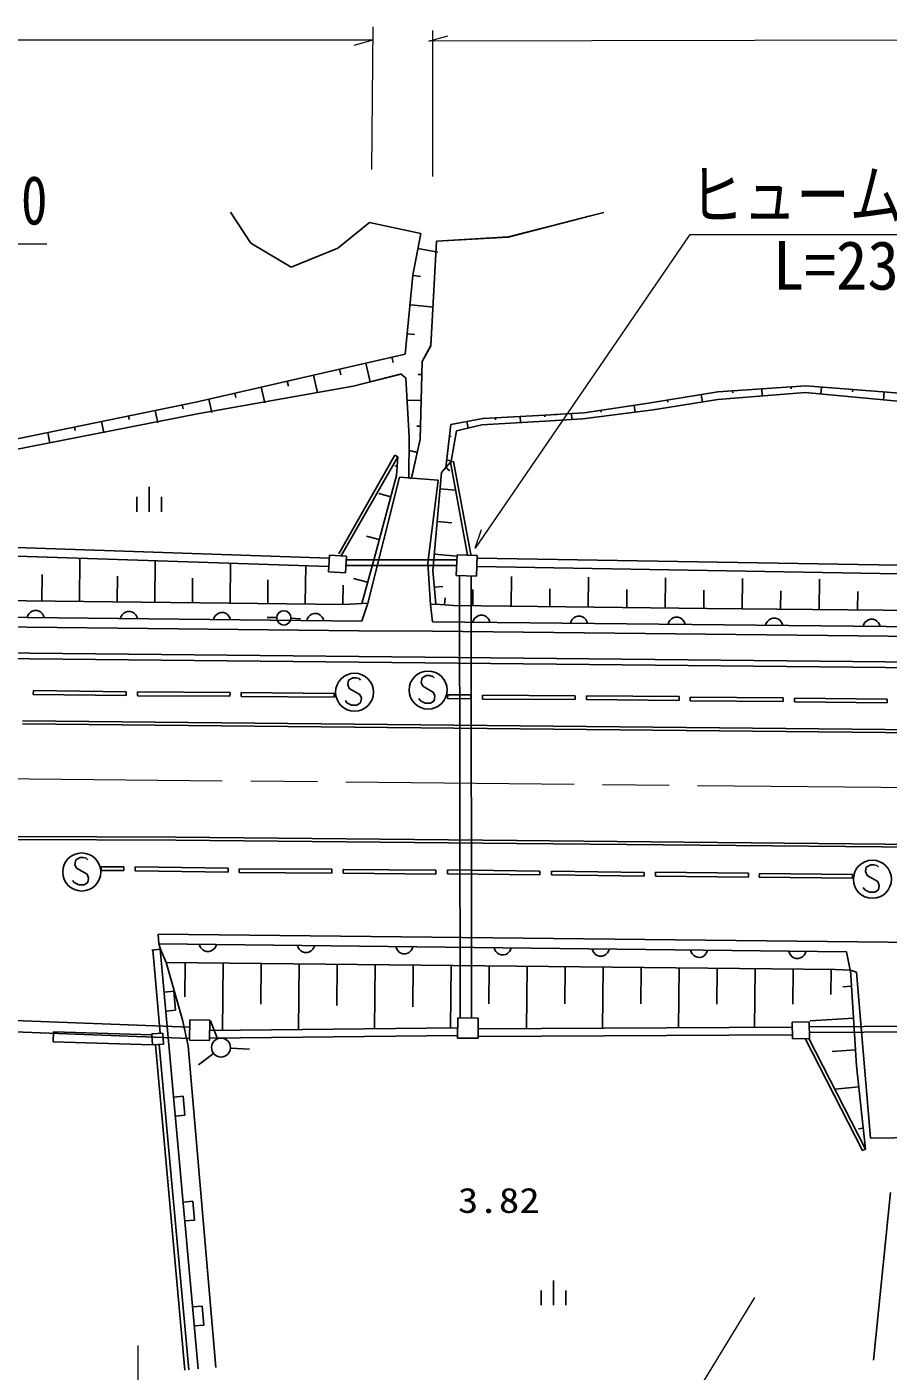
# Model space of a CAD drawing. Units: millimetres, scale not verified. Extents: x 40000 to 680000, y 20000 to 380000.
# Drawn here: x 251373 to 296669, y 263081 to 333742 of the extents above; entities that cross this region are included whole.
import ezdxf
from ezdxf.enums import TextEntityAlignment as Align

# ---------------------------------------------------------------- set-up
doc = ezdxf.new("R2010")
doc.units = ezdxf.units.MM
doc.header["$LTSCALE"] = 1000
doc.linetypes.add('CHAIN', pattern=[18.5, 12, -1.5, 3.5, -1.5])
for name, color, linetype, lineweight in [('M-BGD', 7, 'Continuous', 25), ('M-BGD-EXST', 7, 'Continuous', 25), ('M-BMK', 2, 'CHAIN', 13), ('M-STR-HTXT', 7, 'Continuous', 13), ('M-STR-STRC', 7, 'Continuous', 25)]:
    doc.layers.add(name, color=color, linetype=linetype, lineweight=lineweight)
doc.styles.add('ＭＳ ゴシック', font='')
doc.styles.get('ＭＳ ゴシック').set_extended_font_data('MS Gothic')

msp = doc.modelspace()

# ---------------------------------------------------------------- linework, layer by layer
at = {"layer": 'M-BGD'}
for p, q in [((263144, 322380), (262076, 324007)), ((276682, 322699), (281722, 323990)), ((276682, 322697), (281021, 323808)), ((269388, 323466), (267735, 322106)), ((269388, 323463), (267735, 322104)), ((272091, 322888), (269388, 323466)), ((272091, 322886), (269388, 323463)), ((265267, 321104), (263144, 322380)), ((271680, 320687), (272091, 322886)), ((272918, 322482), (272620, 316987)), ((272917, 322480), (272620, 316984)), ((272917, 322480), (276682, 322697)), ((272918, 322482), (276682, 322699)), ((267735, 322106), (265267, 321107)), ((267735, 322104), (265267, 321104)), ((271943, 322091), (272980, 321897)), ((271265, 316539), (271680, 320689)), ((271265, 316537), (271680, 320687)), ((271732, 320668), (272077, 320629)), ((271558, 319139), (272767, 319001)), ((271383, 317610), (271764, 317566)), ((272620, 316987), (272167, 316152)), ((272620, 316984), (272167, 316150)), ((260251, 314018), (268813, 315971)), ((268813, 315974), (271265, 316539)), ((268813, 315971), (271265, 316537)), ((269200, 316067), (269424, 315087)), ((269200, 316065), (269424, 315085)), ((270576, 316382), (270642, 316097)), ((270576, 316380), (270642, 316095)), ((272167, 316152), (272051, 312063)), ((272167, 316150), (272051, 312061)), ((266446, 315435), (266658, 314508)), ((267823, 315750), (267890, 315456)), ((271054, 315497), (268529, 314862)), ((271054, 315495), (268529, 314860)), ((271307, 315283), (271054, 315497)), ((271308, 315281), (271054, 315495)), ((271343, 314659), (271307, 315283)), ((271343, 314657), (271308, 315281)), ((272147, 315470), (271956, 315476)), ((272147, 315468), (271956, 315473)), ((268529, 314860), (260439, 313414)), ((262316, 314491), (262368, 314261)), ((263693, 314805), (263880, 313986)), ((265069, 315120), (265129, 314858)), ((271343, 314657), (271485, 312173)), ((287719, 314566), (284177, 313974)), ((287712, 314157), (292302, 314519)), ((287719, 314566), (292333, 314871)), ((288488, 314617), (288496, 314498)), ((290026, 314718), (290051, 314342)), ((291564, 314820), (291571, 314713)), ((292302, 314519), (297186, 314063)), ((292333, 314871), (297278, 314485)), ((293157, 314807), (293129, 314442)), ((294806, 314678), (294797, 314561)), ((296454, 314549), (296422, 314134)), ((250350, 311978), (260251, 314018)), ((259543, 313873), (259585, 313670)), ((260939, 314176), (261102, 313465)), ((272109, 314105), (271373, 314126)), ((280687, 313454), (284177, 313974)), ((283305, 313844), (283358, 313486)), ((284307, 313606), (287712, 314157)), ((285063, 314122), (285082, 314007)), ((286834, 314418), (286899, 314025)), ((250518, 311477), (260439, 313414)), ((256715, 313290), (256753, 313102)), ((258129, 313581), (258263, 312931)), ((273675, 312849), (275362, 313161)), ((275297, 312815), (279217, 313052)), ((275362, 313161), (279263, 313374)), ((276012, 313196), (276017, 313095)), ((277312, 313268), (277330, 312938)), ((278613, 313339), (278618, 313242)), ((279119, 313369), (280687, 313454)), ((279172, 313049), (280616, 313139)), ((280021, 313418), (280038, 313104)), ((280616, 313139), (284307, 313606)), ((281559, 313584), (281574, 313488)), ((252471, 312415), (252585, 311865)), ((253886, 312707), (253921, 312534)), ((255300, 312998), (255424, 312398)), ((272070, 312745), (271885, 312750)), ((272070, 312742), (271885, 312747)), ((273408, 310577), (273675, 312849)), ((273693, 310912), (273972, 312511)), ((273972, 312511), (275297, 312815)), ((274519, 313005), (274584, 312652)), ((271485, 312175), (271453, 310041)), ((272051, 312061), (271600, 310030)), ((272051, 312063), (271614, 310095)), ((273601, 312222), (273695, 312210)), ((270733, 311224), (267776, 306051)), ((270880, 311139), (267924, 305966)), ((270733, 311224), (270880, 311139)), ((270813, 310164), (270880, 311139)), ((271899, 311378), (271474, 311472)), ((271899, 311375), (271474, 311470)), ((273454, 310967), (273698, 310938)), ((270846, 310652), (270720, 310661)), ((272732, 305171), (273182, 310313)), ((273182, 310313), (273648, 310859)), ((273415, 310586), (273617, 310414)), ((273648, 310859), (273815, 310890)), ((273648, 310859), (274548, 305979)), ((273815, 310890), (274715, 306010)), ((257803, 309556), (257803, 308256)), ((270973, 310080), (269311, 303445)), ((269647, 305784), (270813, 310164)), ((273005, 309917), (270973, 310080)), ((271595, 310005), (271552, 310014)), ((272462, 305554), (273005, 309917)), ((257153, 309036), (257153, 308256)), ((258453, 309036), (258453, 308256)), ((270508, 309041), (269883, 309210)), ((273107, 309456), (273920, 309385)), ((272957, 307742), (273729, 307674)), ((267255, 305370), (221469, 306920)), ((267270, 305810), (221483, 307360)), ((269900, 306794), (269234, 306974)), ((267292, 305968), (267238, 305097)), ((268180, 305913), (267292, 305968)), ((272807, 306028), (273994, 305924)), ((273996, 305990), (273954, 304901)), ((275060, 305949), (273996, 305990)), ((254142, 303566), (254164, 305813)), ((258101, 303528), (258121, 305679)), ((262059, 303490), (262079, 305545)), ((266018, 303452), (266036, 305411)), ((268125, 305041), (268180, 305913)), ((268150, 305431), (273975, 305425)), ((273986, 305725), (268168, 305731)), ((268986, 303423), (269647, 305784)), ((272597, 303379), (272462, 305554)), ((275018, 304860), (275060, 305949)), ((275050, 305368), (334124, 304373)), ((275058, 305818), (334132, 304822)), ((252163, 303585), (252176, 304962)), ((256121, 303547), (256134, 304867)), ((260080, 303509), (260092, 304771)), ((264038, 303471), (264050, 304675)), ((267238, 305097), (268125, 305041)), ((269291, 304547), (268558, 304745)), ((272873, 303393), (272732, 305171)), ((273954, 304901), (275018, 304860)), ((274165, 281646), (274133, 304894)), ((274765, 281643), (274734, 304871)), ((276846, 303287), (276863, 304845)), ((280895, 303244), (280912, 304811)), ((284944, 303200), (284961, 304778)), ((288993, 303157), (289010, 304745)), ((293041, 303114), (293059, 304711)), ((215544, 303945), (268070, 303387)), ((267997, 303433), (268006, 304402)), ((272803, 304282), (273253, 304318)), ((274821, 303309), (274831, 304165)), ((278870, 303265), (278880, 304203)), ((282919, 303222), (282929, 304166)), ((286968, 303179), (286978, 304128)), ((291017, 303135), (291027, 304091)), ((295066, 303092), (295076, 304054)), ((268070, 303387), (268986, 303423)), ((268986, 303423), (269311, 303445)), ((269311, 303445), (268995, 302495)), ((272597, 303379), (272873, 303393)), ((272713, 302473), (272597, 303379)), ((272873, 303393), (273809, 303320)), ((273341, 303356), (273371, 303733)), ((273809, 303320), (287128, 303166)), ((287128, 303166), (314259, 302926)), ((268830, 301997), (215051, 302605)), ((268995, 302495), (215057, 303105)), ((251420, 302802), (251383, 302694)), ((251475, 302891), (251420, 302802)), ((251566, 302980), (251475, 302891)), ((251657, 303033), (251566, 302980)), ((251765, 303068), (251657, 303033)), ((251909, 303066), (251765, 303068)), ((252017, 303029), (251909, 303066)), ((252106, 302974), (252017, 303029)), ((252195, 302883), (252106, 302974)), ((252248, 302792), (252195, 302883)), ((252283, 302684), (252248, 302792)), ((256324, 302746), (256287, 302639)), ((256379, 302836), (256324, 302746)), ((256470, 302925), (256379, 302836)), ((256561, 302978), (256470, 302925)), ((256669, 303012), (256561, 302978)), ((256813, 303011), (256669, 303012)), ((256921, 302974), (256813, 303011)), ((257010, 302919), (256921, 302974)), ((257099, 302828), (257010, 302919)), ((257152, 302737), (257099, 302828)), ((257187, 302629), (257152, 302737)), ((261227, 302691), (261190, 302583)), ((261282, 302780), (261227, 302691)), ((261373, 302869), (261282, 302780)), ((261464, 302922), (261373, 302869)), ((261572, 302957), (261464, 302922)), ((261716, 302955), (261572, 302957)), ((261824, 302918), (261716, 302955)), ((261913, 302863), (261824, 302918)), ((262002, 302772), (261913, 302863)), ((262055, 302681), (262002, 302772)), ((262090, 302573), (262055, 302681)), ((264513, 302690), (264013, 302703)), ((265263, 302659), (265762, 302631)), ((266131, 302635), (266094, 302528)), ((266186, 302725), (266131, 302635)), ((266277, 302814), (266186, 302725)), ((266368, 302867), (266277, 302814)), ((266476, 302902), (266368, 302867)), ((266620, 302900), (266476, 302902)), ((266728, 302863), (266620, 302900)), ((266817, 302808), (266728, 302863)), ((266906, 302717), (266817, 302808)), ((266959, 302626), (266906, 302717)), ((266994, 302518), (266959, 302626)), ((317174, 301998), (272713, 302473)), ((274867, 302558), (274829, 302450)), ((274922, 302647), (274867, 302558)), ((275012, 302736), (274922, 302647)), ((275103, 302789), (275012, 302736)), ((275211, 302824), (275103, 302789)), ((275355, 302823), (275211, 302824)), ((275463, 302785), (275355, 302823)), ((275552, 302730), (275463, 302785)), ((275641, 302639), (275552, 302730)), ((275695, 302549), (275641, 302639)), ((275729, 302441), (275695, 302549)), ((279999, 302503), (279962, 302395)), ((280054, 302592), (279999, 302503)), ((280145, 302681), (280054, 302592)), ((280235, 302734), (280145, 302681)), ((280344, 302769), (280235, 302734)), ((280488, 302767), (280344, 302769)), ((280595, 302730), (280488, 302767)), ((280685, 302675), (280595, 302730)), ((280774, 302584), (280685, 302675)), ((280827, 302494), (280774, 302584)), ((280862, 302385), (280827, 302494)), ((285131, 302448), (285094, 302340)), ((285186, 302537), (285131, 302448)), ((285277, 302626), (285186, 302537)), ((285367, 302679), (285277, 302626)), ((285476, 302714), (285367, 302679)), ((285620, 302712), (285476, 302714)), ((285727, 302675), (285620, 302712)), ((285817, 302620), (285727, 302675)), ((285906, 302529), (285817, 302620)), ((285959, 302439), (285906, 302529)), ((285994, 302330), (285959, 302439)), ((290318, 302482), (290263, 302392)), ((290409, 302571), (290318, 302482)), ((290500, 302624), (290409, 302571)), ((290608, 302659), (290500, 302624)), ((290752, 302657), (290608, 302659)), ((290860, 302620), (290752, 302657)), ((290949, 302565), (290860, 302620)), ((291038, 302474), (290949, 302565)), ((291091, 302384), (291038, 302474)), ((295541, 302516), (295450, 302427)), ((295632, 302569), (295541, 302516)), ((295740, 302604), (295632, 302569)), ((295884, 302602), (295740, 302604)), ((295992, 302565), (295884, 302602)), ((296081, 302510), (295992, 302565)), ((296170, 302419), (296081, 302510)), ((268830, 301997), (272708, 301973)), ((317168, 301498), (272708, 301973)), ((290263, 302392), (290226, 302285)), ((291126, 302275), (291091, 302384)), ((295395, 302337), (295358, 302230)), ((295450, 302427), (295395, 302337)), ((296223, 302328), (296170, 302419)), ((296258, 302220), (296223, 302328)), ((326431, 300059), (221085, 301135)), ((326428, 299759), (221082, 300835)), ((328922, 296333), (251145, 297112)), ((328922, 296483), (251148, 297262)), ((250876, 291179), (259206, 291142)), ((259206, 291142), (277150, 290969)), ((250876, 291029), (259204, 290992)), ((259204, 290992), (277148, 290819)), ((328803, 290319), (277148, 290819)), ((328804, 290469), (277150, 290969)), ((258309, 285549), (258272, 286053)), ((258272, 286053), (300557, 285590)), ((258404, 285265), (258309, 285549)), ((294474, 285117), (258309, 285549)), ((260442, 285524), (260477, 285415)), ((261305, 285405), (261342, 285513)), ((257950, 285209), (258390, 285254)), ((257991, 285218), (258387, 280838)), ((258390, 285254), (258844, 280228)), ((258705, 284569), (258404, 285265)), ((260477, 285415), (260530, 285325)), ((260530, 285325), (260619, 285234)), ((260619, 285234), (260708, 285179)), ((260708, 285179), (260816, 285141)), ((260816, 285141), (260960, 285140)), ((260960, 285140), (261068, 285174)), ((261068, 285174), (261159, 285227)), ((261159, 285227), (261250, 285316)), ((261250, 285316), (261305, 285405)), ((265609, 285462), (265643, 285354)), ((265643, 285354), (265696, 285263)), ((265696, 285263), (265785, 285172)), ((265785, 285172), (265875, 285117)), ((265875, 285117), (265982, 285080)), ((265982, 285080), (266126, 285078)), ((266126, 285078), (266235, 285113)), ((266235, 285113), (266325, 285166)), ((266325, 285166), (266416, 285254)), ((266416, 285254), (266471, 285344)), ((266471, 285344), (266509, 285451)), ((270775, 285400), (270810, 285292)), ((270810, 285292), (270863, 285201)), ((270863, 285201), (270952, 285110)), ((270952, 285110), (271041, 285055)), ((271041, 285055), (271148, 285018)), ((271148, 285018), (271292, 285016)), ((271292, 285016), (271401, 285051)), ((271401, 285051), (271492, 285104)), ((271492, 285104), (271583, 285193)), ((271583, 285193), (271638, 285282)), ((271638, 285282), (271675, 285390)), ((275941, 285339), (275976, 285230)), ((275976, 285230), (276029, 285140)), ((276029, 285140), (276118, 285049)), ((276118, 285049), (276207, 284994)), ((276207, 284994), (276315, 284956)), ((276315, 284956), (276459, 284955)), ((276459, 284955), (276567, 284989)), ((276567, 284989), (276658, 285042)), ((276658, 285042), (276749, 285131)), ((276749, 285131), (276804, 285220)), ((276804, 285220), (276841, 285328)), ((281108, 285277), (281142, 285169)), ((281142, 285169), (281195, 285078)), ((281195, 285078), (281284, 284987)), ((281284, 284987), (281374, 284932)), ((281374, 284932), (281481, 284895)), ((281481, 284895), (281625, 284893)), ((281625, 284893), (281734, 284928)), ((281734, 284928), (281824, 284980)), ((281824, 284980), (281915, 285069)), ((281915, 285069), (281970, 285159)), ((281970, 285159), (282008, 285266)), ((286274, 285215), (286309, 285107)), ((286309, 285107), (286362, 285016)), ((286362, 285016), (286451, 284925)), ((286451, 284925), (286540, 284870)), ((286540, 284870), (286648, 284833)), ((286648, 284833), (286792, 284831)), ((286792, 284831), (286900, 284866)), ((286900, 284866), (286991, 284919)), ((286991, 284919), (287082, 285008)), ((287082, 285008), (287137, 285097)), ((287137, 285097), (287174, 285205)), ((291440, 285154), (291475, 285045)), ((291475, 285045), (291528, 284955)), ((291528, 284955), (291617, 284864)), ((291617, 284864), (291706, 284808)), ((291706, 284808), (291814, 284771)), ((291814, 284771), (291958, 284769)), ((291958, 284769), (292066, 284804)), ((292066, 284804), (292157, 284857)), ((292157, 284857), (292248, 284946)), ((292248, 284946), (292303, 285035)), ((292303, 285035), (292340, 285143)), ((294669, 284157), (294474, 285117)), ((293888, 284196), (258705, 284569)), ((258705, 284569), (259556, 281542)), ((259704, 284557), (259683, 282748)), ((261702, 284534), (261661, 280977)), ((263700, 284511), (263675, 282366)), ((265698, 284489), (265658, 281038)), ((267696, 284466), (267671, 282298)), ((269694, 284443), (269655, 281078)), ((271692, 284420), (271667, 282231)), ((273690, 284397), (273652, 281119)), ((275688, 284374), (275665, 282392)), ((277686, 284351), (277648, 281082)), ((279684, 284328), (279662, 282387)), ((281682, 284305), (281645, 281104)), ((283680, 284283), (283658, 282382)), ((285678, 284260), (285642, 281126)), ((287676, 284237), (287655, 282377)), ((289674, 284214), (289639, 281148)), ((291672, 284191), (291651, 282378)), ((293670, 284168), (293655, 282874)), ((294698, 284152), (293888, 284196)), ((295012, 284052), (294698, 284152)), ((294698, 284152), (295003, 279123)), ((295737, 275332), (295012, 284052)), ((259105, 283049), (258607, 283004)), ((259194, 282053), (259105, 283049)), ((294749, 283314), (294293, 283286)), ((229320, 282318), (259938, 281168)), ((258696, 282008), (259194, 282053)), ((229417, 281714), (259929, 280568)), ((259556, 281542), (259862, 280182)), ((259927, 280478), (259943, 281544)), ((259943, 281544), (260990, 281528)), ((260990, 281528), (260975, 280462)), ((261400, 280555), (261034, 281486)), ((274028, 280582), (274035, 281647)), ((274035, 281647), (275112, 281640)), ((275112, 281640), (275106, 280575)), ((291627, 281426), (292521, 281440)), ((291640, 280550), (291627, 281426)), ((292521, 281440), (292535, 280564)), ((292525, 281174), (302344, 281237)), ((294850, 281637), (292569, 281499)), ((252755, 280392), (252772, 280922)), ((252772, 280922), (257945, 280759)), ((257942, 280804), (258519, 280848)), ((257986, 280228), (257942, 280804)), ((258519, 280848), (258564, 280272)), ((274029, 280723), (260977, 280591)), ((274024, 281123), (260982, 280991)), ((275106, 280575), (274028, 280582)), ((291606, 281159), (275145, 281068)), ((291608, 280759), (275147, 280668)), ((292535, 280564), (291640, 280550)), ((295320, 274677), (292309, 280560)), ((295472, 274754), (292499, 280563)), ((292530, 280874), (302342, 280937)), ((252755, 280392), (257986, 280228)), ((258564, 280272), (257986, 280228)), ((258140, 280239), (259684, 263132)), ((258339, 280255), (259883, 263150)), ((258844, 280228), (260381, 263195)), ((259862, 280182), (261311, 263275)), ((260975, 280462), (259927, 280478)), ((262082, 280061), (263080, 280004)), ((294952, 279961), (293722, 279886)), ((261186, 279785), (260391, 279178)), ((295003, 279123), (295472, 274754)), ((295120, 278031), (293882, 277898)), ((259599, 277531), (259101, 277487)), ((259688, 276535), (259599, 277531)), ((259190, 276491), (259688, 276535)), ((295354, 275846), (295107, 275820)), ((298820, 275372), (295737, 275332)), ((295320, 274677), (295472, 274754)), ((296787, 272465), (295892, 263649)), ((260093, 272014), (259595, 271969)), ((260182, 271018), (260093, 272014)), ((259684, 270973), (260182, 271018)), ((279074, 267846), (279074, 266546)), ((278424, 267326), (278424, 266546)), ((279724, 267326), (279724, 266546)), ((260587, 266497), (260089, 266452)), ((260677, 265501), (260587, 266497)), ((260179, 265456), (260677, 265501))]:
    msp.add_line(p, q, dxfattribs=at)
for centre, radius in [((264888, 302676), 375), ((261583, 280089), 500)]:
    msp.add_circle(centre, radius, dxfattribs=at)
at = {"layer": 'M-BGD-EXST'}
for p, q in [((272396, 299641), (272156, 299521)), ((272556, 299641), (272396, 299641)), ((272716, 299601), (272556, 299641)), ((268285, 299408), (268245, 299168)), ((268245, 299168), (268325, 298968)), ((268525, 299528), (268285, 299408)), ((268325, 298968), (268885, 298648)), ((268685, 299528), (268525, 299528)), ((268845, 299488), (268685, 299528)), ((268925, 299408), (268845, 299488)), ((272156, 299521), (272116, 299281)), ((272116, 299281), (272196, 299081)), ((272196, 299081), (272756, 298761)), ((272796, 299521), (272716, 299601)), ((268205, 298208), (268125, 298328)), ((268445, 298088), (268205, 298208)), ((268925, 298208), (268725, 298088)), ((268885, 298648), (268965, 298448)), ((268965, 298448), (268925, 298208)), ((272076, 298321), (271996, 298441)), ((272316, 298201), (272076, 298321)), ((272596, 298201), (272316, 298201)), ((272796, 298321), (272596, 298201)), ((272756, 298761), (272836, 298561)), ((272836, 298561), (272796, 298321)), ((268725, 298088), (268445, 298088)), ((253940, 289958), (253900, 289718)), ((253900, 289718), (253980, 289518)), ((254180, 290078), (253940, 289958)), ((254340, 290078), (254180, 290078)), ((254500, 290038), (254340, 290078)), ((254580, 289958), (254500, 290038)), ((253980, 289518), (254540, 289198)), ((254540, 289198), (254620, 288998)), ((295521, 289576), (295481, 289336)), ((295481, 289336), (295561, 289136)), ((295761, 289696), (295521, 289576)), ((295561, 289136), (296121, 288816)), ((295921, 289696), (295761, 289696)), ((296081, 289656), (295921, 289696)), ((296161, 289576), (296081, 289656)), ((253860, 288758), (253780, 288878)), ((254100, 288638), (253860, 288758)), ((254380, 288638), (254100, 288638)), ((254580, 288758), (254380, 288638)), ((254620, 288998), (254580, 288758)), ((295441, 288376), (295361, 288496)), ((295681, 288256), (295441, 288376)), ((296161, 288376), (295961, 288256)), ((296121, 288816), (296201, 288616)), ((296201, 288616), (296161, 288376)), ((295961, 288256), (295681, 288256))]:
    msp.add_line(p, q, dxfattribs=at)
for centre in [(268605, 298768), (272476, 298881), (254260, 289318), (295841, 288936)]:
    msp.add_circle(centre, 1000, dxfattribs=at)
at = {"layer": 'M-BMK'}
msp.add_line((335649, 293370), (140728, 295291), dxfattribs=at)
at = {"layer": 'M-STR-HTXT'}
for p, q in [((269521, 326248), (269580, 333742)), ((272721, 325872), (272724, 333554)), ((269566, 333039), (216499, 333039)), ((269566, 333039), (268566, 332759)), ((272511, 332989), (273511, 333271)), ((334761, 333102), (272511, 332989)), ((234119, 322335), (252418, 322335)), ((286244, 322825), (274950, 306333)), ((286244, 322825), (304022, 322825)), ((274950, 306333), (275284, 307316)), ((289642, 266952), (282716, 255643)), ((257201, 264433), (257201, 258224))]:
    msp.add_line(p, q, dxfattribs=at)
at = {"layer": 'M-STR-STRC'}
for p, q in [((251712, 298650), (251714, 298850)), ((251712, 298650), (256591, 298597)), ((251714, 298850), (256593, 298797)), ((256591, 298597), (256593, 298797)), ((257195, 298584), (257197, 298784)), ((257195, 298584), (262056, 298552)), ((257197, 298784), (262058, 298752)), ((262056, 298552), (262058, 298752)), ((262647, 298546), (262649, 298746)), ((262647, 298546), (267539, 298507)), ((262649, 298746), (267540, 298707)), ((267539, 298507), (267540, 298707)), ((273504, 298639), (273502, 298439)), ((273502, 298439), (274724, 298425)), ((273504, 298639), (274726, 298625)), ((274726, 298625), (274724, 298425)), ((275338, 298409), (275339, 298609)), ((275338, 298409), (280205, 298377)), ((275339, 298609), (280206, 298577)), ((280206, 298577), (280205, 298377)), ((280803, 298378), (280804, 298578)), ((280803, 298378), (285672, 298337)), ((280804, 298578), (285674, 298537)), ((285672, 298337), (285674, 298537)), ((286263, 298516), (286261, 298316)), ((286261, 298316), (291140, 298278)), ((286263, 298516), (291142, 298478)), ((291140, 298278), (291142, 298478)), ((291746, 298260), (291748, 298460)), ((291746, 298260), (296613, 298211)), ((291748, 298460), (296615, 298411)), ((296613, 298211), (296615, 298411)), ((255274, 289398), (255275, 289598)), ((256481, 289395), (255274, 289398)), ((256481, 289595), (255275, 289598)), ((256481, 289395), (256481, 289595)), ((257071, 289385), (257074, 289585)), ((261954, 289311), (257071, 289385)), ((261957, 289511), (257074, 289585)), ((261957, 289511), (261954, 289311)), ((262538, 289289), (262539, 289489)), ((267411, 289259), (262538, 289289)), ((267412, 289459), (262539, 289489)), ((267411, 289259), (267412, 289459)), ((268009, 289250), (268011, 289450)), ((272882, 289206), (268009, 289250)), ((272884, 289406), (268011, 289450)), ((272884, 289406), (272882, 289206)), ((273492, 289426), (273489, 289226)), ((273489, 289226), (278356, 289160)), ((273492, 289426), (278359, 289360)), ((278356, 289160), (278359, 289360)), ((278963, 289160), (278965, 289360)), ((278963, 289160), (283839, 289099)), ((278965, 289360), (283842, 289299)), ((283839, 289099), (283842, 289299)), ((284428, 289102), (284430, 289302)), ((284428, 289102), (289318, 289051)), ((284430, 289302), (289320, 289251)), ((289318, 289051), (289320, 289251)), ((289897, 289246), (289895, 289046)), ((289895, 289046), (294790, 288993)), ((289897, 289246), (294792, 289193)), ((294790, 288993), (294792, 289193))]:
    msp.add_line(p, q, dxfattribs=at)

# ---------------------------------------------------------------- texts
at = {"layer": 'M-BGD', "style": 'ＭＳ ゴシック', "width": 1.2}
msp.add_text('3.82', height=1320, dxfattribs=at).set_placement((274040, 271002), align=Align.BOTTOM_LEFT)
at = {"layer": 'M-STR-HTXT', "style": 'ＭＳ ゴシック'}
for s, width, p in [('ヒューム管300 ', 0.8, (286241, 322858)), ('ヒューム管300 ', 0.8, (234269, 322583)), (' L=23.2', 0.95, (288946, 319157))]:
    msp.add_text(s, height=2566, dxfattribs=dict(at, width=width)).set_placement(p, align=Align.BOTTOM_LEFT)

doc.saveas('drawing.dxf')
